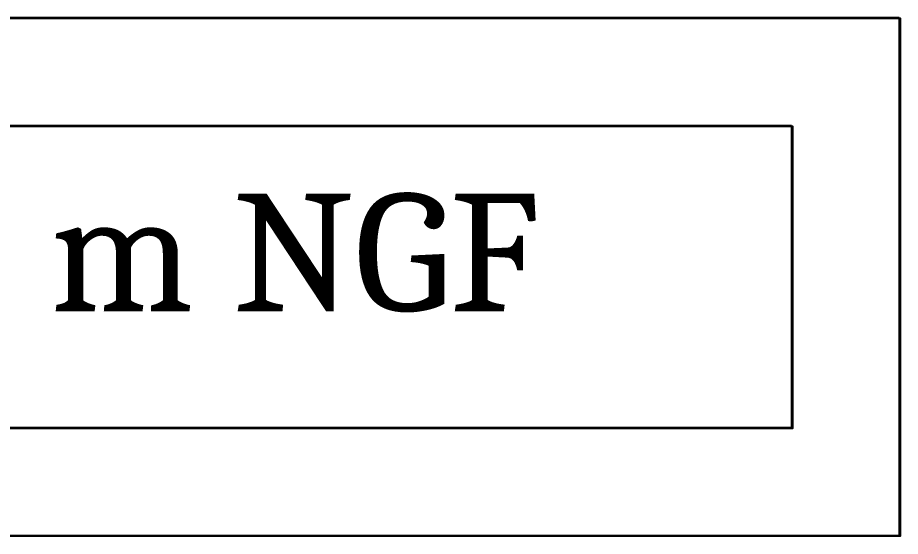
# Model space of a CAD drawing. Header units: millimetres. Extents: x 522027 to 600964, y -380282 to -298602.
# Drawn here: x 576556 to 578659, y -333171 to -331936 of the extents above; entities that cross this region are included whole.
import ezdxf

# ---------------------------------------------------------------- set-up
doc = ezdxf.new("R2010")
doc.units = ezdxf.units.MM
doc.layers.add('prlm-MOD', color=64, linetype='Continuous')
doc.styles.add('prlm-mod', font='cambriaz.ttf', dxfattribs={"height": 18})

msp = doc.modelspace()

# ---------------------------------------------------------------- linework, layer by layer
at = {"layer": 'prlm-MOD', "ltscale": 25}
for p, q in [((572511.6, -331935.8), (578656.3, -331935.8)), ((578656.3, -331935.8), (578656.3, -333169.4)), ((572768.6, -332192.8), (578399.3, -332192.8)), ((578399.3, -332192.8), (578399.3, -332912.4)), ((578399.3, -332912.4), (572768.6, -332912.4)), ((578656.3, -333169.4), (572511.6, -333169.4))]:
    msp.add_line(p, q, dxfattribs=at)
for points in [[(572514.3, -331937.2), (578659, -331937.2), (578659, -333170.8), (572514.3, -333170.8)], [(572771.3, -332194.2), (578402, -332194.2), (578402, -332913.8), (572771.3, -332913.8)]]:
    msp.add_lwpolyline(points, close=True, dxfattribs=at)

# ---------------------------------------------------------------- texts
at = {"layer": 'prlm-MOD', "style": 'prlm-mod'}
msp.add_text('Niveau 0,00 = 204.45 m NGF', height=280, dxfattribs=at).set_placement((572964.6, -332634.8))

doc.saveas('drawing.dxf')
